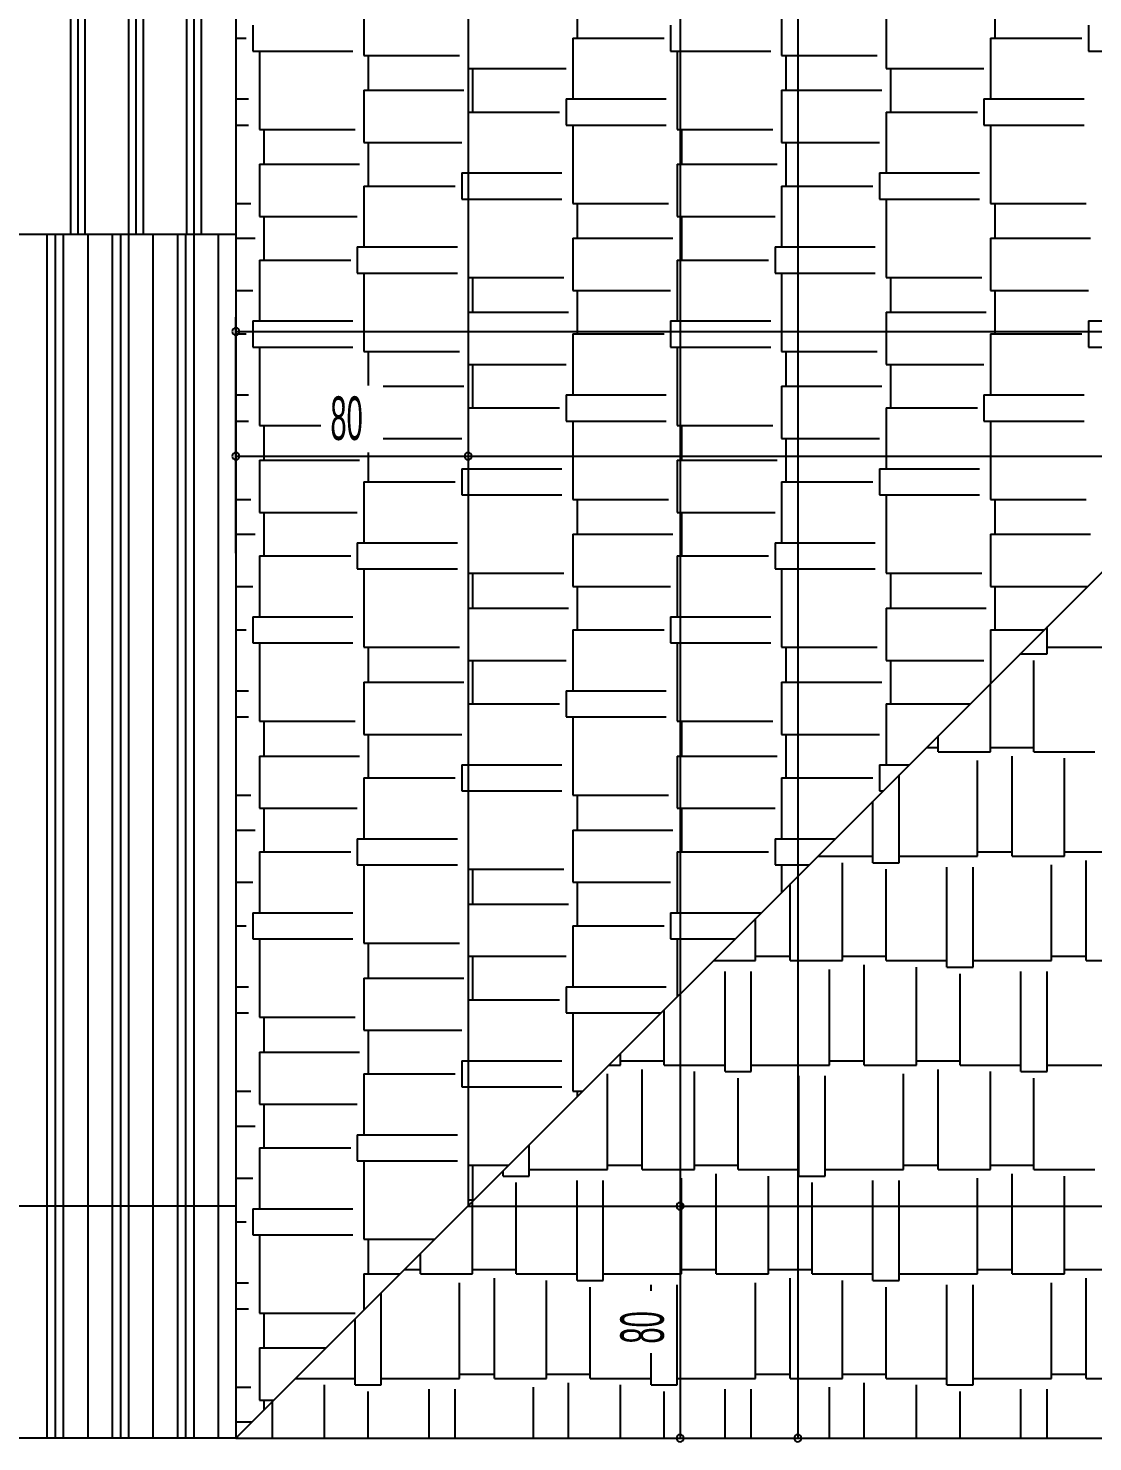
# Model space of a CAD drawing. Extents: x 3907.4 to 3911.57, y -3054.42 to -3053.7.
# Drawn here: x 3909.0249 to 3909.0983, y -3054.2923 to -3054.1948 of the extents above; entities that cross this region are included whole.
import ezdxf

# ---------------------------------------------------------------- set-up
doc = ezdxf.new("R2010")
doc.units = 0
doc.header["$LTSCALE"] = 2
doc.header["$MEASUREMENT"] = 0
doc.linetypes.add('ACAD_ISO03W100', pattern=[30, 12, -18])
doc.linetypes.add('ACAD_ISO07W100', pattern=[3.5, 0.5, -3])
doc.layers.get('0').update_dxf_attribs({"linetype": 'CONTINUOUS'})
for name, color, linetype in [('MB', 11, 'CONTINUOUS'), ('OLÇÜ', 6, 'CONTINUOUS'), ('TARAMA', 9, 'CONTINUOUS'), ('ÇATI', 7, 'CONTINUOUS')]:
    doc.layers.add(name, color=color, linetype=linetype)
doc.styles.add('ÖLÇÜ', font='stylu.ttf', dxfattribs={"width": 0.5})

msp = doc.modelspace()

# ---------------------------------------------------------------- linework, layer by layer
at = {"color": 0, "linetype": 'ByBlock'}
for centre, start, end in [((3909.039248, -3054.215747), 0, 180), ((3909.039248, -3054.215747), 180, 0), ((3909.039248, -3054.224334), 0, 180), ((3909.055248, -3054.224334), 0, 180), ((3909.055248, -3054.224334), 0, 180), ((3909.039248, -3054.224334), 180, 0), ((3909.055248, -3054.224334), 180, 0), ((3909.055248, -3054.224334), 180, 0), ((3909.069861, -3054.27603), 90, 270), ((3909.069861, -3054.27603), 90, 270), ((3909.069861, -3054.27603), 270, 90), ((3909.069861, -3054.27603), 270, 90), ((3909.069861, -3054.29203), 90, 270), ((3909.069861, -3054.29203), 270, 90), ((3909.077975, -3054.29203), 90, 270), ((3909.077975, -3054.29203), 270, 90)]:
    msp.add_arc(centre, 0.00025, start, end, dxfattribs=at)
at = {"layer": 'MB', "color": 7, "linetype": 'ACAD_ISO03W100', "ltscale": 0.5}
for p, q in [((3909.055248, -3054.16603), (3909.055248, -3054.27603)), ((3909.055248, -3054.27603), (3909.166248, -3054.27603))]:
    msp.add_line(p, q, dxfattribs=at)
at = {"layer": 'MB', "color": 3}
for p, q in [((3908.998248, -3054.20903), (3909.039248, -3054.20903)), ((3909.039248, -3054.29203), (3908.915248, -3054.29203))]:
    msp.add_line(p, q, dxfattribs=at)
at = {"layer": 'MB', "color": 2, "linetype": 'ACAD_ISO07W100', "ltscale": 5}
msp.add_line((3909.039248, -3054.27603), (3908.931248, -3054.27603), dxfattribs=at)
at = {"layer": 'OLÇÜ', "color": 6}
for p, q in [((3909.077975, -3054.02603), (3909.077975, -3054.29203)), ((3909.069861, -3054.04203), (3909.069861, -3054.27603)), ((3909.039248, -3054.23103), (3909.039248, -3054.214747)), ((3909.039248, -3054.215747), (3909.267248, -3054.215747)), ((3909.039248, -3054.219288), (3909.039248, -3054.223334)), ((3909.055248, -3054.219288), (3909.055248, -3054.223334)), ((3909.055248, -3054.219288), (3909.055248, -3054.223334)), ((3909.039248, -3054.224334), (3909.055248, -3054.224334)), ((3909.055248, -3054.224334), (3909.251248, -3054.224334)), ((3909.069861, -3054.27603), (3909.069861, -3054.29203)), ((3909.070611, -3054.27603), (3909.070861, -3054.27603)), ((3909.070611, -3054.27603), (3909.070861, -3054.27603)), ((3909.063248, -3054.29203), (3909.078975, -3054.29203)), ((3909.070611, -3054.29203), (3909.070861, -3054.29203))]:
    msp.add_line(p, q, dxfattribs=at)
at = {"layer": 'TARAMA'}
for p, q in [((3909.027863, -3054.20903), (3909.027863, -3054.18203)), ((3909.028363, -3054.20903), (3909.028363, -3054.18203)), ((3909.028863, -3054.20903), (3909.028863, -3054.18203)), ((3909.031863, -3054.20903), (3909.031863, -3054.18203)), ((3909.032363, -3054.20903), (3909.032363, -3054.18203)), ((3909.032863, -3054.20903), (3909.032863, -3054.18203)), ((3909.035863, -3054.20903), (3909.035863, -3054.18203)), ((3909.036363, -3054.20903), (3909.036363, -3054.18203)), ((3909.036863, -3054.20903), (3909.036863, -3054.18203)), ((3909.026238, -3054.27603), (3909.026238, -3054.20903)), ((3909.026801, -3054.27603), (3909.026801, -3054.20903)), ((3909.027363, -3054.27603), (3909.027363, -3054.20903)), ((3909.029051, -3054.27603), (3909.029051, -3054.20903)), ((3909.030738, -3054.27603), (3909.030738, -3054.20903)), ((3909.031301, -3054.27603), (3909.031301, -3054.20903)), ((3909.031863, -3054.27603), (3909.031863, -3054.20903)), ((3909.033551, -3054.27603), (3909.033551, -3054.20903)), ((3909.035238, -3054.27603), (3909.035238, -3054.20903)), ((3909.035801, -3054.27603), (3909.035801, -3054.20903)), ((3909.036363, -3054.27603), (3909.036363, -3054.20903)), ((3909.038051, -3054.27603), (3909.038051, -3054.20903)), ((3909.026238, -3054.29203), (3909.026238, -3054.27603)), ((3909.026801, -3054.29203), (3909.026801, -3054.27603)), ((3909.027363, -3054.29203), (3909.027363, -3054.27603)), ((3909.029051, -3054.29203), (3909.029051, -3054.27603)), ((3909.030738, -3054.29203), (3909.030738, -3054.27603)), ((3909.031301, -3054.29203), (3909.031301, -3054.27603)), ((3909.031863, -3054.29203), (3909.031863, -3054.27603)), ((3909.033551, -3054.29203), (3909.033551, -3054.27603)), ((3909.035238, -3054.29203), (3909.035238, -3054.27603)), ((3909.035801, -3054.29203), (3909.035801, -3054.27603)), ((3909.036363, -3054.29203), (3909.036363, -3054.27603)), ((3909.038051, -3054.29203), (3909.038051, -3054.27603))]:
    msp.add_line(p, q, dxfattribs=at)
at = {"layer": 'TARAMA', "color": 6}
for p, q in [((3909.048063, -3054.191315), (3909.048063, -3054.196715)), ((3909.076863, -3054.191315), (3909.076863, -3054.196715)), ((3909.062763, -3054.192515), (3909.062763, -3054.195515)), ((3909.091563, -3054.192515), (3909.091563, -3054.195515)), ((3909.040413, -3054.194615), (3909.040413, -3054.196415)), ((3909.055263, -3054.194015), (3909.055263, -3054.197615)), ((3909.069213, -3054.194615), (3909.069213, -3054.196415)), ((3909.084063, -3054.194015), (3909.084063, -3054.197615)), ((3909.098013, -3054.194615), (3909.098013, -3054.196415)), ((3909.039248, -3054.195515), (3909.039963, -3054.195515)), ((3909.062463, -3054.195515), (3909.062463, -3054.199715)), ((3909.062463, -3054.195515), (3909.068763, -3054.195515)), ((3909.091263, -3054.195515), (3909.091263, -3054.199715)), ((3909.091263, -3054.195515), (3909.097563, -3054.195515)), ((3909.040413, -3054.196415), (3909.047313, -3054.196415)), ((3909.040863, -3054.196415), (3909.040863, -3054.201815)), ((3909.048063, -3054.196715), (3909.054663, -3054.196715)), ((3909.048363, -3054.196715), (3909.048363, -3054.199115)), ((3909.069213, -3054.196415), (3909.076113, -3054.196415)), ((3909.069663, -3054.196415), (3909.069663, -3054.201815)), ((3909.076863, -3054.196715), (3909.083463, -3054.196715)), ((3909.077163, -3054.196715), (3909.077163, -3054.199115)), ((3909.098013, -3054.196415), (3909.104913, -3054.196415)), ((3909.055263, -3054.197615), (3909.062013, -3054.197615)), ((3909.055563, -3054.197615), (3909.055563, -3054.200615)), ((3909.084063, -3054.197615), (3909.090813, -3054.197615)), ((3909.084363, -3054.197615), (3909.084363, -3054.200615)), ((3909.039248, -3054.199715), (3909.040113, -3054.199715)), ((3909.048063, -3054.199115), (3909.048063, -3054.202715)), ((3909.048063, -3054.199115), (3909.054963, -3054.199115)), ((3909.062013, -3054.199715), (3909.062013, -3054.201515)), ((3909.062013, -3054.199715), (3909.068913, -3054.199715)), ((3909.076863, -3054.199115), (3909.076863, -3054.202715)), ((3909.076863, -3054.199115), (3909.083763, -3054.199115)), ((3909.090813, -3054.199715), (3909.090813, -3054.201515)), ((3909.090813, -3054.199715), (3909.097713, -3054.199715)), ((3909.055263, -3054.200615), (3909.055263, -3054.204815)), ((3909.055263, -3054.200615), (3909.061563, -3054.200615)), ((3909.084063, -3054.200615), (3909.084063, -3054.204815)), ((3909.084063, -3054.200615), (3909.090363, -3054.200615)), ((3909.039248, -3054.201515), (3909.040113, -3054.201515)), ((3909.062013, -3054.201515), (3909.068913, -3054.201515)), ((3909.062463, -3054.201515), (3909.062463, -3054.206915)), ((3909.090813, -3054.201515), (3909.097713, -3054.201515)), ((3909.091263, -3054.201515), (3909.091263, -3054.206915)), ((3909.040863, -3054.201815), (3909.047463, -3054.201815)), ((3909.041163, -3054.201815), (3909.041163, -3054.204215)), ((3909.048063, -3054.202715), (3909.054813, -3054.202715)), ((3909.048363, -3054.202715), (3909.048363, -3054.205715)), ((3909.069663, -3054.201815), (3909.076263, -3054.201815)), ((3909.069963, -3054.201815), (3909.069963, -3054.204215)), ((3909.076863, -3054.202715), (3909.083613, -3054.202715)), ((3909.077163, -3054.202715), (3909.077163, -3054.205715)), ((3909.040863, -3054.204215), (3909.040863, -3054.207815)), ((3909.040863, -3054.204215), (3909.047763, -3054.204215)), ((3909.069663, -3054.204215), (3909.069663, -3054.207815)), ((3909.069663, -3054.204215), (3909.076563, -3054.204215)), ((3909.054813, -3054.204815), (3909.054813, -3054.206615)), ((3909.054813, -3054.204815), (3909.055248, -3054.204815)), ((3909.055248, -3054.204815), (3909.061713, -3054.204815)), ((3909.083613, -3054.204815), (3909.083613, -3054.206615)), ((3909.083613, -3054.204815), (3909.090513, -3054.204815)), ((3909.048063, -3054.205715), (3909.048063, -3054.209915)), ((3909.048063, -3054.205715), (3909.054363, -3054.205715)), ((3909.076863, -3054.205715), (3909.076863, -3054.209915)), ((3909.076863, -3054.205715), (3909.083163, -3054.205715)), ((3909.039248, -3054.206915), (3909.040263, -3054.206915)), ((3909.054813, -3054.206615), (3909.055248, -3054.206615)), ((3909.055248, -3054.206615), (3909.061713, -3054.206615)), ((3909.055263, -3054.206615), (3909.055263, -3054.212015)), ((3909.062463, -3054.206915), (3909.069063, -3054.206915)), ((3909.062763, -3054.206915), (3909.062763, -3054.209315)), ((3909.083613, -3054.206615), (3909.090513, -3054.206615)), ((3909.084063, -3054.206615), (3909.084063, -3054.212015)), ((3909.091263, -3054.206915), (3909.097863, -3054.206915)), ((3909.091563, -3054.206915), (3909.091563, -3054.209315)), ((3909.040863, -3054.207815), (3909.047613, -3054.207815)), ((3909.041163, -3054.207815), (3909.041163, -3054.210815)), ((3909.069663, -3054.207815), (3909.076413, -3054.207815)), ((3909.069963, -3054.207815), (3909.069963, -3054.210815)), ((3909.039248, -3054.209315), (3909.040563, -3054.209315)), ((3909.062463, -3054.209315), (3909.062463, -3054.212915)), ((3909.062463, -3054.209315), (3909.069363, -3054.209315)), ((3909.091263, -3054.209315), (3909.091263, -3054.212915)), ((3909.091263, -3054.209315), (3909.098163, -3054.209315)), ((3909.047613, -3054.209915), (3909.047613, -3054.211715)), ((3909.047613, -3054.209915), (3909.054513, -3054.209915)), ((3909.076413, -3054.209915), (3909.076413, -3054.211715)), ((3909.076413, -3054.209915), (3909.083313, -3054.209915)), ((3909.040863, -3054.210815), (3909.040863, -3054.215015)), ((3909.040863, -3054.210815), (3909.047163, -3054.210815)), ((3909.069663, -3054.210815), (3909.069663, -3054.215015)), ((3909.069663, -3054.210815), (3909.075963, -3054.210815)), ((3909.047613, -3054.211715), (3909.054513, -3054.211715)), ((3909.048063, -3054.211715), (3909.048063, -3054.217115)), ((3909.055263, -3054.212015), (3909.061863, -3054.212015)), ((3909.055563, -3054.212015), (3909.055563, -3054.214415)), ((3909.076413, -3054.211715), (3909.083313, -3054.211715)), ((3909.076863, -3054.211715), (3909.076863, -3054.217115)), ((3909.084063, -3054.212015), (3909.090663, -3054.212015)), ((3909.084363, -3054.212015), (3909.084363, -3054.214415)), ((3909.039248, -3054.212915), (3909.040413, -3054.212915)), ((3909.062463, -3054.212915), (3909.069213, -3054.212915)), ((3909.062763, -3054.212915), (3909.062763, -3054.215915)), ((3909.091263, -3054.212915), (3909.098013, -3054.212915)), ((3909.091563, -3054.212915), (3909.091563, -3054.215915)), ((3909.040413, -3054.215015), (3909.040413, -3054.216815)), ((3909.040413, -3054.215015), (3909.047313, -3054.215015)), ((3909.055263, -3054.214415), (3909.055263, -3054.218015)), ((3909.055263, -3054.214415), (3909.062163, -3054.214415)), ((3909.069213, -3054.215015), (3909.069213, -3054.216815)), ((3909.069213, -3054.215015), (3909.076113, -3054.215015)), ((3909.084063, -3054.214415), (3909.084063, -3054.218015)), ((3909.084063, -3054.214415), (3909.090963, -3054.214415)), ((3909.098013, -3054.215015), (3909.098013, -3054.216815)), ((3909.098013, -3054.215015), (3909.104913, -3054.215015)), ((3909.039248, -3054.215915), (3909.039963, -3054.215915)), ((3909.062463, -3054.215915), (3909.062463, -3054.220115)), ((3909.062463, -3054.215915), (3909.068763, -3054.215915)), ((3909.091263, -3054.215915), (3909.091263, -3054.220115)), ((3909.091263, -3054.215915), (3909.097563, -3054.215915)), ((3909.040413, -3054.216815), (3909.047313, -3054.216815)), ((3909.040863, -3054.216815), (3909.040863, -3054.222215)), ((3909.048063, -3054.217115), (3909.054663, -3054.217115)), ((3909.048363, -3054.217115), (3909.048363, -3054.219459)), ((3909.069213, -3054.216815), (3909.076113, -3054.216815)), ((3909.069663, -3054.216815), (3909.069663, -3054.222215)), ((3909.076863, -3054.217115), (3909.083463, -3054.217115)), ((3909.077163, -3054.217115), (3909.077163, -3054.219515)), ((3909.098013, -3054.216815), (3909.104913, -3054.216815)), ((3909.055263, -3054.218015), (3909.062013, -3054.218015)), ((3909.055563, -3054.218015), (3909.055563, -3054.221015)), ((3909.084063, -3054.218015), (3909.090813, -3054.218015)), ((3909.084363, -3054.218015), (3909.084363, -3054.221015)), ((3909.039248, -3054.220115), (3909.040113, -3054.220115)), ((3909.049401, -3054.219515), (3909.054963, -3054.219515)), ((3909.062013, -3054.220115), (3909.062013, -3054.221915)), ((3909.062013, -3054.220115), (3909.068913, -3054.220115)), ((3909.076863, -3054.219515), (3909.076863, -3054.223115)), ((3909.076863, -3054.219515), (3909.083763, -3054.219515)), ((3909.090813, -3054.220115), (3909.090813, -3054.221915)), ((3909.090813, -3054.220115), (3909.097713, -3054.220115)), ((3909.055263, -3054.221015), (3909.055263, -3054.225215)), ((3909.055263, -3054.221015), (3909.061563, -3054.221015)), ((3909.084063, -3054.221015), (3909.084063, -3054.225215)), ((3909.084063, -3054.221015), (3909.090363, -3054.221015)), ((3909.039248, -3054.221915), (3909.040113, -3054.221915)), ((3909.062013, -3054.221915), (3909.068913, -3054.221915)), ((3909.062463, -3054.221915), (3909.062463, -3054.227315)), ((3909.090813, -3054.221915), (3909.097713, -3054.221915)), ((3909.091263, -3054.221915), (3909.091263, -3054.227315)), ((3909.040863, -3054.222215), (3909.045095, -3054.222215)), ((3909.041163, -3054.222215), (3909.041163, -3054.224615)), ((3909.049401, -3054.223115), (3909.054813, -3054.223115)), ((3909.069663, -3054.222215), (3909.076263, -3054.222215)), ((3909.069963, -3054.222215), (3909.069963, -3054.224615)), ((3909.076863, -3054.223115), (3909.083613, -3054.223115)), ((3909.077163, -3054.223115), (3909.077163, -3054.226115)), ((3909.048363, -3054.224084), (3909.048363, -3054.226115)), ((3909.040863, -3054.224615), (3909.040863, -3054.228215)), ((3909.040863, -3054.224615), (3909.047763, -3054.224615)), ((3909.069663, -3054.224615), (3909.069663, -3054.228215)), ((3909.069663, -3054.224615), (3909.076563, -3054.224615)), ((3909.054813, -3054.225215), (3909.054813, -3054.227015)), ((3909.054813, -3054.225215), (3909.055248, -3054.225215)), ((3909.055248, -3054.225215), (3909.061713, -3054.225215)), ((3909.083613, -3054.225215), (3909.083613, -3054.227015)), ((3909.083613, -3054.225215), (3909.090513, -3054.225215)), ((3909.048063, -3054.226115), (3909.048063, -3054.230315)), ((3909.048063, -3054.226115), (3909.054363, -3054.226115)), ((3909.054813, -3054.227015), (3909.055248, -3054.227015)), ((3909.055248, -3054.227015), (3909.061713, -3054.227015)), ((3909.055263, -3054.227015), (3909.055263, -3054.232415)), ((3909.076863, -3054.226115), (3909.076863, -3054.230315)), ((3909.076863, -3054.226115), (3909.083163, -3054.226115)), ((3909.083613, -3054.227015), (3909.090513, -3054.227015)), ((3909.084063, -3054.227015), (3909.084063, -3054.232415)), ((3909.039248, -3054.227315), (3909.040263, -3054.227315)), ((3909.062463, -3054.227315), (3909.069063, -3054.227315)), ((3909.062763, -3054.227315), (3909.062763, -3054.229715)), ((3909.091263, -3054.227315), (3909.097863, -3054.227315)), ((3909.091563, -3054.227315), (3909.091563, -3054.229715)), ((3909.040863, -3054.228215), (3909.047613, -3054.228215)), ((3909.041163, -3054.228215), (3909.041163, -3054.231215)), ((3909.069663, -3054.228215), (3909.076413, -3054.228215)), ((3909.069963, -3054.228215), (3909.069963, -3054.231215)), ((3909.039248, -3054.229715), (3909.040563, -3054.229715)), ((3909.062463, -3054.229715), (3909.062463, -3054.233315)), ((3909.062463, -3054.229715), (3909.069363, -3054.229715)), ((3909.091263, -3054.229715), (3909.091263, -3054.233315)), ((3909.091263, -3054.229715), (3909.098163, -3054.229715)), ((3909.047613, -3054.230315), (3909.047613, -3054.232115)), ((3909.047613, -3054.230315), (3909.054513, -3054.230315)), ((3909.076413, -3054.230315), (3909.076413, -3054.232115)), ((3909.076413, -3054.230315), (3909.083313, -3054.230315)), ((3909.040863, -3054.231215), (3909.040863, -3054.235415)), ((3909.040863, -3054.231215), (3909.047163, -3054.231215)), ((3909.069663, -3054.231215), (3909.069663, -3054.235415)), ((3909.069663, -3054.231215), (3909.075963, -3054.231215)), ((3909.047613, -3054.232115), (3909.054513, -3054.232115)), ((3909.048063, -3054.232115), (3909.048063, -3054.237515)), ((3909.055263, -3054.232415), (3909.061863, -3054.232415)), ((3909.055563, -3054.232415), (3909.055563, -3054.234815)), ((3909.076413, -3054.232115), (3909.083313, -3054.232115)), ((3909.076863, -3054.232115), (3909.076863, -3054.237515)), ((3909.084063, -3054.232415), (3909.090663, -3054.232415)), ((3909.084363, -3054.232415), (3909.084363, -3054.234815)), ((3909.039248, -3054.233315), (3909.040413, -3054.233315)), ((3909.062463, -3054.233315), (3909.069213, -3054.233315)), ((3909.062763, -3054.233315), (3909.062763, -3054.236315)), ((3909.091263, -3054.233315), (3909.097962, -3054.233315)), ((3909.091563, -3054.233315), (3909.091563, -3054.236315)), ((3909.055263, -3054.234815), (3909.055263, -3054.238415)), ((3909.055263, -3054.234815), (3909.062163, -3054.234815)), ((3909.084063, -3054.234815), (3909.084063, -3054.238415)), ((3909.084063, -3054.234815), (3909.090963, -3054.234815)), ((3909.040413, -3054.235415), (3909.040413, -3054.237215)), ((3909.040413, -3054.235415), (3909.047313, -3054.235415)), ((3909.069213, -3054.235415), (3909.069213, -3054.237215)), ((3909.069213, -3054.235415), (3909.076113, -3054.235415)), ((3909.039248, -3054.236315), (3909.039963, -3054.236315)), ((3909.062463, -3054.236315), (3909.062463, -3054.240515)), ((3909.062463, -3054.236315), (3909.068763, -3054.236315)), ((3909.091263, -3054.236315), (3909.091263, -3054.240014)), ((3909.091263, -3054.236315), (3909.094962, -3054.236315)), ((3909.095163, -3054.237965), (3909.095163, -3054.236114)), ((3909.040413, -3054.237215), (3909.047313, -3054.237215)), ((3909.040863, -3054.237215), (3909.040863, -3054.242615)), ((3909.048063, -3054.237515), (3909.054663, -3054.237515)), ((3909.048363, -3054.237515), (3909.048363, -3054.239915)), ((3909.069213, -3054.237215), (3909.076113, -3054.237215)), ((3909.069663, -3054.237215), (3909.069663, -3054.242615)), ((3909.076863, -3054.237515), (3909.083463, -3054.237515)), ((3909.077163, -3054.237515), (3909.077163, -3054.239915)), ((3909.095163, -3054.237515), (3909.100563, -3054.237515)), ((3909.055263, -3054.238415), (3909.062013, -3054.238415)), ((3909.055563, -3054.238415), (3909.055563, -3054.241415)), ((3909.084063, -3054.238415), (3909.090813, -3054.238415)), ((3909.084363, -3054.238415), (3909.084363, -3054.241415)), ((3909.093363, -3054.237965), (3909.093363, -3054.237914)), ((3909.093363, -3054.237965), (3909.095163, -3054.237965)), ((3909.094263, -3054.244715), (3909.094263, -3054.238415)), ((3909.039248, -3054.240515), (3909.040113, -3054.240515)), ((3909.048063, -3054.239915), (3909.048063, -3054.243515)), ((3909.048063, -3054.239915), (3909.054963, -3054.239915)), ((3909.062013, -3054.240515), (3909.062013, -3054.242315)), ((3909.062013, -3054.240515), (3909.068913, -3054.240515)), ((3909.076863, -3054.239915), (3909.076863, -3054.243515)), ((3909.076863, -3054.239915), (3909.083763, -3054.239915)), ((3909.091263, -3054.244715), (3909.091263, -3054.240014)), ((3909.055263, -3054.241415), (3909.055263, -3054.245615)), ((3909.055263, -3054.241415), (3909.061563, -3054.241415)), ((3909.084063, -3054.241415), (3909.084063, -3054.245615)), ((3909.084063, -3054.241415), (3909.089862, -3054.241415)), ((3909.039248, -3054.242315), (3909.040113, -3054.242315)), ((3909.040863, -3054.242615), (3909.047463, -3054.242615)), ((3909.041163, -3054.242615), (3909.041163, -3054.245015)), ((3909.062013, -3054.242315), (3909.068913, -3054.242315)), ((3909.062463, -3054.242315), (3909.062463, -3054.247715)), ((3909.069663, -3054.242615), (3909.076263, -3054.242615)), ((3909.069963, -3054.242615), (3909.069963, -3054.245015)), ((3909.048063, -3054.243515), (3909.054813, -3054.243515)), ((3909.048363, -3054.243515), (3909.048363, -3054.246515)), ((3909.076863, -3054.243515), (3909.083613, -3054.243515)), ((3909.077163, -3054.243515), (3909.077163, -3054.246515)), ((3909.087663, -3054.244715), (3909.087663, -3054.243614)), ((3909.086862, -3054.244415), (3909.087663, -3054.244415)), ((3909.091263, -3054.244415), (3909.094263, -3054.244415)), ((3909.040863, -3054.245015), (3909.040863, -3054.248615)), ((3909.040863, -3054.245015), (3909.047763, -3054.245015)), ((3909.069663, -3054.245015), (3909.069663, -3054.248615)), ((3909.069663, -3054.245015), (3909.076563, -3054.245015)), ((3909.087663, -3054.244715), (3909.091263, -3054.244715)), ((3909.090363, -3054.251915), (3909.090363, -3054.245315)), ((3909.092763, -3054.251915), (3909.092763, -3054.245015)), ((3909.094263, -3054.244715), (3909.098463, -3054.244715)), ((3909.096363, -3054.251915), (3909.096363, -3054.245165)), ((3909.048063, -3054.246515), (3909.048063, -3054.250715)), ((3909.048063, -3054.246515), (3909.054363, -3054.246515)), ((3909.054813, -3054.245615), (3909.054813, -3054.247415)), ((3909.054813, -3054.245615), (3909.055248, -3054.245615)), ((3909.055248, -3054.245615), (3909.061713, -3054.245615)), ((3909.076863, -3054.246515), (3909.076863, -3054.250715)), ((3909.076863, -3054.246515), (3909.083163, -3054.246515)), ((3909.083613, -3054.245615), (3909.083613, -3054.247415)), ((3909.083613, -3054.245615), (3909.085662, -3054.245615)), ((3909.084963, -3054.252365), (3909.084963, -3054.246314)), ((3909.054813, -3054.247415), (3909.055248, -3054.247415)), ((3909.055248, -3054.247415), (3909.061713, -3054.247415)), ((3909.055263, -3054.247415), (3909.055263, -3054.252815)), ((3909.083613, -3054.247415), (3909.083862, -3054.247415)), ((3909.039248, -3054.247715), (3909.040263, -3054.247715)), ((3909.062463, -3054.247715), (3909.069063, -3054.247715)), ((3909.062763, -3054.247715), (3909.062763, -3054.250115)), ((3909.083163, -3054.252365), (3909.083163, -3054.248114)), ((3909.040863, -3054.248615), (3909.047613, -3054.248615)), ((3909.041163, -3054.248615), (3909.041163, -3054.251615)), ((3909.069663, -3054.248615), (3909.076413, -3054.248615)), ((3909.069963, -3054.248615), (3909.069963, -3054.251615)), ((3909.039248, -3054.250115), (3909.040563, -3054.250115)), ((3909.062463, -3054.250115), (3909.062463, -3054.253715)), ((3909.062463, -3054.250115), (3909.069363, -3054.250115)), ((3909.047613, -3054.250715), (3909.047613, -3054.252515)), ((3909.047613, -3054.250715), (3909.054513, -3054.250715)), ((3909.076413, -3054.250715), (3909.076413, -3054.252515)), ((3909.076413, -3054.250715), (3909.080562, -3054.250715)), ((3909.040863, -3054.251615), (3909.040863, -3054.255815)), ((3909.040863, -3054.251615), (3909.047163, -3054.251615)), ((3909.069663, -3054.251615), (3909.069663, -3054.255815)), ((3909.069663, -3054.251615), (3909.075963, -3054.251615)), ((3909.079362, -3054.251915), (3909.083163, -3054.251915)), ((3909.081063, -3054.259115), (3909.081063, -3054.252365)), ((3909.083163, -3054.252365), (3909.084963, -3054.252365)), ((3909.084963, -3054.251915), (3909.090363, -3054.251915)), ((3909.090363, -3054.251615), (3909.092763, -3054.251615)), ((3909.092763, -3054.251915), (3909.096363, -3054.251915)), ((3909.096363, -3054.251615), (3909.099363, -3054.251615)), ((3909.097863, -3054.259115), (3909.097863, -3054.252215)), ((3909.047613, -3054.252515), (3909.054513, -3054.252515)), ((3909.048063, -3054.252515), (3909.048063, -3054.257915)), ((3909.055263, -3054.252815), (3909.061863, -3054.252815)), ((3909.055563, -3054.252815), (3909.055563, -3054.255215)), ((3909.076413, -3054.252515), (3909.078762, -3054.252515)), ((3909.076863, -3054.252515), (3909.076863, -3054.254414)), ((3909.084063, -3054.259115), (3909.084063, -3054.252815)), ((3909.088263, -3054.259565), (3909.088263, -3054.252665)), ((3909.090063, -3054.259565), (3909.090063, -3054.252665)), ((3909.095463, -3054.259115), (3909.095463, -3054.252515)), ((3909.039248, -3054.253715), (3909.040413, -3054.253715)), ((3909.062463, -3054.253715), (3909.069213, -3054.253715)), ((3909.062763, -3054.253715), (3909.062763, -3054.256715)), ((3909.077463, -3054.259115), (3909.077463, -3054.253814)), ((3909.055263, -3054.255215), (3909.055263, -3054.258815)), ((3909.055263, -3054.255215), (3909.062163, -3054.255215)), ((3909.040413, -3054.255815), (3909.040413, -3054.257615)), ((3909.040413, -3054.255815), (3909.047313, -3054.255815)), ((3909.069213, -3054.255815), (3909.069213, -3054.257615)), ((3909.069213, -3054.255815), (3909.075462, -3054.255815)), ((3909.075063, -3054.259115), (3909.075063, -3054.256214)), ((3909.039248, -3054.256715), (3909.039963, -3054.256715)), ((3909.062463, -3054.256715), (3909.062463, -3054.260915)), ((3909.062463, -3054.256715), (3909.068763, -3054.256715)), ((3909.040413, -3054.257615), (3909.047313, -3054.257615)), ((3909.040863, -3054.257615), (3909.040863, -3054.263015)), ((3909.048063, -3054.257915), (3909.054663, -3054.257915)), ((3909.048363, -3054.257915), (3909.048363, -3054.260315)), ((3909.069213, -3054.257615), (3909.073662, -3054.257615)), ((3909.069663, -3054.257615), (3909.069663, -3054.261614)), ((3909.055263, -3054.258815), (3909.062013, -3054.258815)), ((3909.055563, -3054.258815), (3909.055563, -3054.261815)), ((3909.072162, -3054.259115), (3909.075063, -3054.259115)), ((3909.075063, -3054.258815), (3909.077463, -3054.258815)), ((3909.077463, -3054.259115), (3909.081063, -3054.259115)), ((3909.081063, -3054.258815), (3909.084063, -3054.258815)), ((3909.084063, -3054.259115), (3909.088263, -3054.259115)), ((3909.090063, -3054.259115), (3909.095463, -3054.259115)), ((3909.095463, -3054.258815), (3909.097863, -3054.258815)), ((3909.097863, -3054.259115), (3909.101463, -3054.259115)), ((3909.072963, -3054.266765), (3909.072963, -3054.259865)), ((3909.074763, -3054.266765), (3909.074763, -3054.259865)), ((3909.080163, -3054.266315), (3909.080163, -3054.259715)), ((3909.082563, -3054.266315), (3909.082563, -3054.259415)), ((3909.086163, -3054.266315), (3909.086163, -3054.259565)), ((3909.088263, -3054.259565), (3909.090063, -3054.259565)), ((3909.089163, -3054.266315), (3909.089163, -3054.260015)), ((3909.093363, -3054.266765), (3909.093363, -3054.259865)), ((3909.095163, -3054.266765), (3909.095163, -3054.259865)), ((3909.039248, -3054.260915), (3909.040113, -3054.260915)), ((3909.048063, -3054.260315), (3909.048063, -3054.263915)), ((3909.048063, -3054.260315), (3909.054963, -3054.260315)), ((3909.062013, -3054.260915), (3909.062013, -3054.262715)), ((3909.062013, -3054.260915), (3909.068913, -3054.260915)), ((3909.055263, -3054.261815), (3909.055263, -3054.266015)), ((3909.055263, -3054.261815), (3909.061563, -3054.261815)), ((3909.039248, -3054.262715), (3909.040113, -3054.262715)), ((3909.040863, -3054.263015), (3909.047463, -3054.263015)), ((3909.041163, -3054.263015), (3909.041163, -3054.265415)), ((3909.062013, -3054.262715), (3909.068562, -3054.262715)), ((3909.062463, -3054.262715), (3909.062463, -3054.268115)), ((3909.068763, -3054.266315), (3909.068763, -3054.262514)), ((3909.048063, -3054.263915), (3909.054813, -3054.263915)), ((3909.048363, -3054.263915), (3909.048363, -3054.266915)), ((3909.040863, -3054.265415), (3909.040863, -3054.269015)), ((3909.040863, -3054.265415), (3909.047763, -3054.265415)), ((3909.054813, -3054.266015), (3909.054813, -3054.267815)), ((3909.054813, -3054.266015), (3909.055248, -3054.266015)), ((3909.055248, -3054.266015), (3909.061713, -3054.266015)), ((3909.065763, -3054.266315), (3909.065763, -3054.265514)), ((3909.065763, -3054.266015), (3909.068763, -3054.266015)), ((3909.080163, -3054.266015), (3909.082563, -3054.266015)), ((3909.086163, -3054.266015), (3909.089163, -3054.266015)), ((3909.048063, -3054.266915), (3909.048063, -3054.271115)), ((3909.048063, -3054.266915), (3909.054363, -3054.266915)), ((3909.064863, -3054.273515), (3909.064863, -3054.266915)), ((3909.064962, -3054.266315), (3909.065763, -3054.266315)), ((3909.067263, -3054.273515), (3909.067263, -3054.266615)), ((3909.068763, -3054.266315), (3909.072963, -3054.266315)), ((3909.070863, -3054.273515), (3909.070863, -3054.266765)), ((3909.072963, -3054.266765), (3909.074763, -3054.266765)), ((3909.074763, -3054.266315), (3909.080163, -3054.266315)), ((3909.082563, -3054.266315), (3909.086163, -3054.266315)), ((3909.085263, -3054.273515), (3909.085263, -3054.266915)), ((3909.087663, -3054.273515), (3909.087663, -3054.266615)), ((3909.089163, -3054.266315), (3909.093363, -3054.266315)), ((3909.091263, -3054.273515), (3909.091263, -3054.266765)), ((3909.093363, -3054.266765), (3909.095163, -3054.266765)), ((3909.095163, -3054.266315), (3909.100563, -3054.266315)), ((3909.054813, -3054.267815), (3909.055248, -3054.267815)), ((3909.055248, -3054.267815), (3909.061713, -3054.267815)), ((3909.055263, -3054.267815), (3909.055263, -3054.273215)), ((3909.073863, -3054.273515), (3909.073863, -3054.267215)), ((3909.078063, -3054.273965), (3909.078063, -3054.267065)), ((3909.079863, -3054.273965), (3909.079863, -3054.267065)), ((3909.094263, -3054.273515), (3909.094263, -3054.267215)), ((3909.039248, -3054.268115), (3909.040263, -3054.268115)), ((3909.062463, -3054.268115), (3909.063162, -3054.268115)), ((3909.062763, -3054.268115), (3909.062763, -3054.268514)), ((3909.040863, -3054.269015), (3909.047613, -3054.269015)), ((3909.041163, -3054.269015), (3909.041163, -3054.272015)), ((3909.039248, -3054.270515), (3909.040563, -3054.270515)), ((3909.047613, -3054.271115), (3909.047613, -3054.272915)), ((3909.047613, -3054.271115), (3909.054513, -3054.271115)), ((3909.059463, -3054.273965), (3909.059463, -3054.271814)), ((3909.040863, -3054.272015), (3909.040863, -3054.276215)), ((3909.040863, -3054.272015), (3909.047163, -3054.272015)), ((3909.047613, -3054.272915), (3909.054513, -3054.272915)), ((3909.048063, -3054.272915), (3909.048063, -3054.278315)), ((3909.055263, -3054.273215), (3909.058062, -3054.273215)), ((3909.055563, -3054.273215), (3909.055563, -3054.275615)), ((3909.057663, -3054.273965), (3909.057663, -3054.273614)), ((3909.059463, -3054.273515), (3909.064863, -3054.273515)), ((3909.064863, -3054.273215), (3909.067263, -3054.273215)), ((3909.067263, -3054.273515), (3909.070863, -3054.273515)), ((3909.070863, -3054.273215), (3909.073863, -3054.273215)), ((3909.072363, -3054.27603), (3909.072363, -3054.273815)), ((3909.073863, -3054.273515), (3909.078063, -3054.273515)), ((3909.079863, -3054.273515), (3909.085263, -3054.273515)), ((3909.085263, -3054.273215), (3909.087663, -3054.273215)), ((3909.087663, -3054.273515), (3909.091263, -3054.273515)), ((3909.091263, -3054.273215), (3909.094263, -3054.273215)), ((3909.092763, -3054.27603), (3909.092763, -3054.273815)), ((3909.094263, -3054.273515), (3909.098463, -3054.273515)), ((3909.039248, -3054.274115), (3909.040413, -3054.274115)), ((3909.057663, -3054.273965), (3909.059463, -3054.273965)), ((3909.058563, -3054.27603), (3909.058563, -3054.274415)), ((3909.062763, -3054.27603), (3909.062763, -3054.274265)), ((3909.064563, -3054.27603), (3909.064563, -3054.274265)), ((3909.069963, -3054.27603), (3909.069963, -3054.274115)), ((3909.075963, -3054.27603), (3909.075963, -3054.273965)), ((3909.078063, -3054.273965), (3909.079863, -3054.273965)), ((3909.078963, -3054.27603), (3909.078963, -3054.274415)), ((3909.083163, -3054.27603), (3909.083163, -3054.274265)), ((3909.084963, -3054.27603), (3909.084963, -3054.274265)), ((3909.090363, -3054.27603), (3909.090363, -3054.274115)), ((3909.096363, -3054.27603), (3909.096363, -3054.273965)), ((3909.055263, -3054.275615), (3909.055263, -3054.276014)), ((3909.055263, -3054.275615), (3909.055662, -3054.275615)), ((3909.055563, -3054.27603), (3909.055563, -3054.275714)), ((3909.040413, -3054.276215), (3909.040413, -3054.278015)), ((3909.040413, -3054.276215), (3909.047313, -3054.276215)), ((3909.055563, -3054.280715), (3909.055563, -3054.27603)), ((3909.058563, -3054.280715), (3909.058563, -3054.27603)), ((3909.062763, -3054.281165), (3909.062763, -3054.27603)), ((3909.064563, -3054.281165), (3909.064563, -3054.27603)), ((3909.069963, -3054.280715), (3909.069963, -3054.27603)), ((3909.072363, -3054.280715), (3909.072363, -3054.27603)), ((3909.075963, -3054.280715), (3909.075963, -3054.27603)), ((3909.078963, -3054.280715), (3909.078963, -3054.27603)), ((3909.083163, -3054.281165), (3909.083163, -3054.27603)), ((3909.084963, -3054.281165), (3909.084963, -3054.27603)), ((3909.090363, -3054.280715), (3909.090363, -3054.27603)), ((3909.092763, -3054.280715), (3909.092763, -3054.27603)), ((3909.096363, -3054.280715), (3909.096363, -3054.27603)), ((3909.039248, -3054.277115), (3909.039963, -3054.277115)), ((3909.040413, -3054.278015), (3909.047313, -3054.278015)), ((3909.040863, -3054.278015), (3909.040863, -3054.283415)), ((3909.048063, -3054.278315), (3909.052962, -3054.278315)), ((3909.048363, -3054.278315), (3909.048363, -3054.280715)), ((3909.051963, -3054.280715), (3909.051963, -3054.279314)), ((3909.050862, -3054.280415), (3909.051963, -3054.280415)), ((3909.055563, -3054.280415), (3909.058563, -3054.280415)), ((3909.069963, -3054.280415), (3909.072363, -3054.280415)), ((3909.075963, -3054.280415), (3909.078963, -3054.280415)), ((3909.090363, -3054.280415), (3909.092763, -3054.280415)), ((3909.096363, -3054.280415), (3909.099363, -3054.280415)), ((3909.039248, -3054.281315), (3909.040113, -3054.281315)), ((3909.048063, -3054.280715), (3909.048063, -3054.283214)), ((3909.048063, -3054.280715), (3909.050562, -3054.280715)), ((3909.051963, -3054.280715), (3909.055563, -3054.280715)), ((3909.054663, -3054.287915), (3909.054663, -3054.281315)), ((3909.057063, -3054.287915), (3909.057063, -3054.281015)), ((3909.058563, -3054.280715), (3909.062763, -3054.280715)), ((3909.060663, -3054.287915), (3909.060663, -3054.281165)), ((3909.062763, -3054.281165), (3909.064563, -3054.281165)), ((3909.063663, -3054.287915), (3909.063663, -3054.281615)), ((3909.064563, -3054.280715), (3909.069963, -3054.280715)), ((3909.067863, -3054.281876), (3909.067863, -3054.281465)), ((3909.069663, -3054.288365), (3909.069663, -3054.281465)), ((3909.072363, -3054.280715), (3909.075963, -3054.280715)), ((3909.075063, -3054.287915), (3909.075063, -3054.281315)), ((3909.077463, -3054.287915), (3909.077463, -3054.281015)), ((3909.078963, -3054.280715), (3909.083163, -3054.280715)), ((3909.081063, -3054.287915), (3909.081063, -3054.281165)), ((3909.083163, -3054.281165), (3909.084963, -3054.281165)), ((3909.084063, -3054.287915), (3909.084063, -3054.281615)), ((3909.084963, -3054.280715), (3909.090363, -3054.280715)), ((3909.088263, -3054.288365), (3909.088263, -3054.281465)), ((3909.090063, -3054.288365), (3909.090063, -3054.281465)), ((3909.092763, -3054.280715), (3909.096363, -3054.280715)), ((3909.095463, -3054.287915), (3909.095463, -3054.281315)), ((3909.097863, -3054.287915), (3909.097863, -3054.281015)), ((3909.049263, -3054.288365), (3909.049263, -3054.282014)), ((3909.039248, -3054.283115), (3909.040113, -3054.283115)), ((3909.040863, -3054.283415), (3909.047463, -3054.283415)), ((3909.041163, -3054.283415), (3909.041163, -3054.285815)), ((3909.047463, -3054.288365), (3909.047463, -3054.283814)), ((3909.040863, -3054.285815), (3909.040863, -3054.289415)), ((3909.040863, -3054.285815), (3909.045462, -3054.285815)), ((3909.067863, -3054.288365), (3909.067863, -3054.286183)), ((3909.043362, -3054.287915), (3909.047463, -3054.287915)), ((3909.045363, -3054.29203), (3909.045363, -3054.288365)), ((3909.047463, -3054.288365), (3909.049263, -3054.288365)), ((3909.049263, -3054.287915), (3909.054663, -3054.287915)), ((3909.054663, -3054.287615), (3909.057063, -3054.287615)), ((3909.057063, -3054.287915), (3909.060663, -3054.287915)), ((3909.060663, -3054.287615), (3909.063663, -3054.287615)), ((3909.062163, -3054.29203), (3909.062163, -3054.288215)), ((3909.063663, -3054.287915), (3909.067863, -3054.287915)), ((3909.065763, -3054.29203), (3909.065763, -3054.288365)), ((3909.067863, -3054.288365), (3909.069663, -3054.288365)), ((3909.069663, -3054.287915), (3909.075063, -3054.287915)), ((3909.075063, -3054.287615), (3909.077463, -3054.287615)), ((3909.077463, -3054.287915), (3909.081063, -3054.287915)), ((3909.081063, -3054.287615), (3909.084063, -3054.287615)), ((3909.082563, -3054.29203), (3909.082563, -3054.288215)), ((3909.084063, -3054.287915), (3909.088263, -3054.287915)), ((3909.086163, -3054.29203), (3909.086163, -3054.288365)), ((3909.088263, -3054.288365), (3909.090063, -3054.288365)), ((3909.090063, -3054.287915), (3909.095463, -3054.287915)), ((3909.095463, -3054.287615), (3909.097863, -3054.287615)), ((3909.097863, -3054.287915), (3909.101463, -3054.287915)), ((3909.039248, -3054.288515), (3909.040263, -3054.288515)), ((3909.040863, -3054.289415), (3909.041862, -3054.289415)), ((3909.041163, -3054.289415), (3909.041163, -3054.290114)), ((3909.048363, -3054.29203), (3909.048363, -3054.288815)), ((3909.052563, -3054.29203), (3909.052563, -3054.288665)), ((3909.054363, -3054.29203), (3909.054363, -3054.288665)), ((3909.059763, -3054.29203), (3909.059763, -3054.288515)), ((3909.068763, -3054.29203), (3909.068763, -3054.288815)), ((3909.072963, -3054.29203), (3909.072963, -3054.288665)), ((3909.074763, -3054.29203), (3909.074763, -3054.288665)), ((3909.080163, -3054.29203), (3909.080163, -3054.288515)), ((3909.089163, -3054.29203), (3909.089163, -3054.288815)), ((3909.093363, -3054.29203), (3909.093363, -3054.288665)), ((3909.095163, -3054.29203), (3909.095163, -3054.288665)), ((3909.041763, -3054.29203), (3909.041763, -3054.289514)), ((3909.039248, -3054.290915), (3909.040362, -3054.290915)), ((3909.039363, -3054.29203), (3909.039363, -3054.291914))]:
    msp.add_line(p, q, dxfattribs=at)
at = {"layer": 'ÇATI', "ltscale": 0.5}
for p, q in [((3909.039248, -3054.18203), (3909.039248, -3054.29203)), ((3909.039248, -3054.29203), (3909.182248, -3054.29203))]:
    msp.add_line(p, q, dxfattribs=at)
at = {"layer": 'ÇATI', "color": 7}
msp.add_line((3909.039248, -3054.29203), (3909.110748, -3054.22053), dxfattribs=at)

# ---------------------------------------------------------------- texts
at = {"layer": 'OLÇÜ', "color": 62, "style": 'ÖLÇÜ', "width": 0.5}
msp.add_text('80', height=0.003, dxfattribs=at).set_placement((3909.045761, -3054.22322))
msp.add_text('80', height=0.003, rotation=90, dxfattribs=at).set_placement((3909.068747, -3054.285516))

doc.saveas('drawing.dxf')
